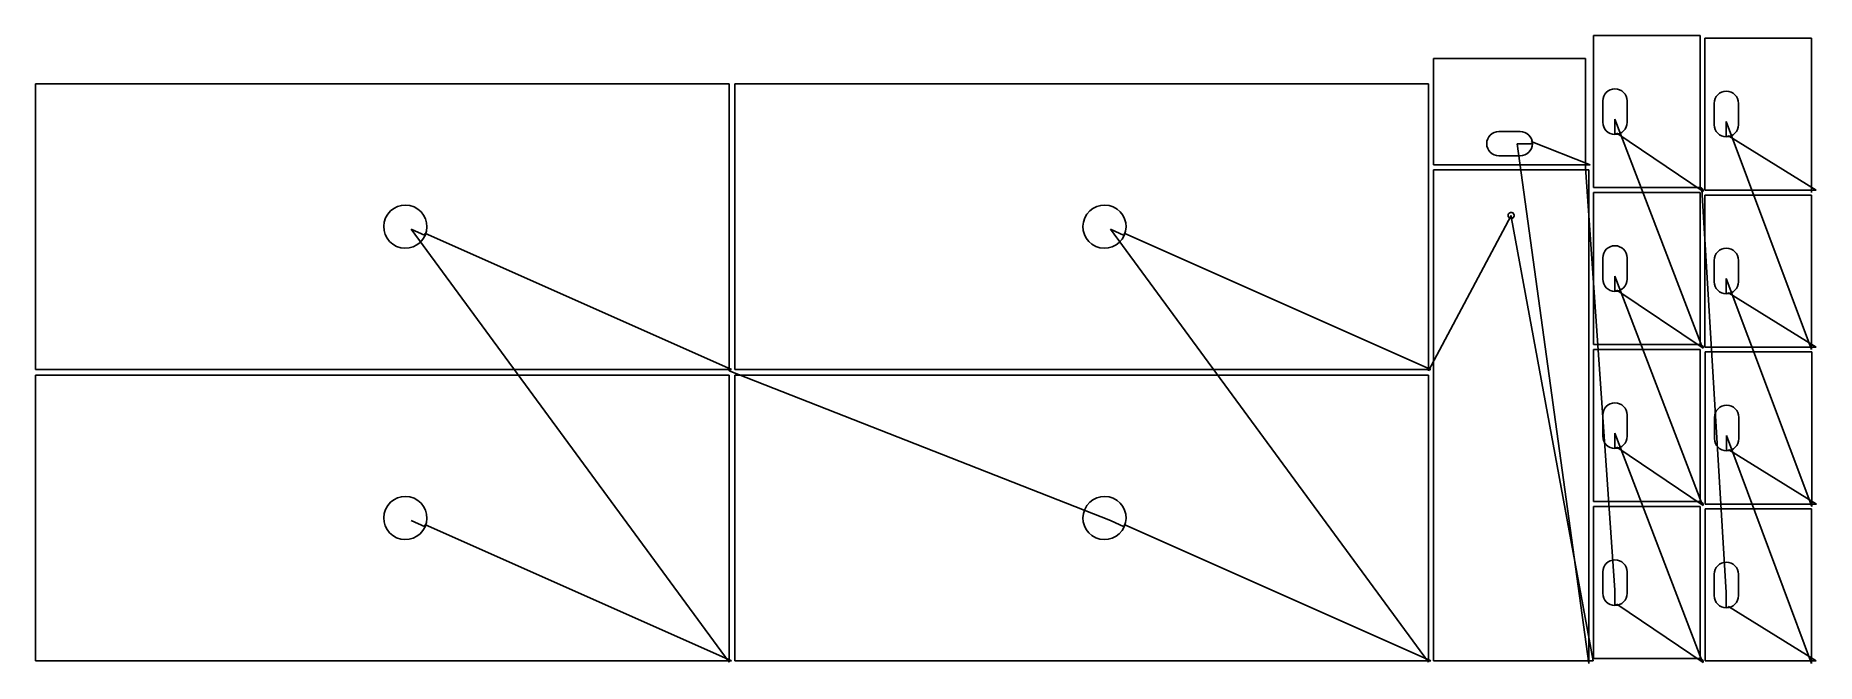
# Model space of a CAD drawing. Header units: metres. Extents: x 10 to 5863, y -2098 to -33.
import ezdxf

# ---------------------------------------------------------------- set-up
doc = ezdxf.new("R2010")
doc.units = ezdxf.units.M

msp = doc.modelspace()

# ---------------------------------------------------------------- linework, layer by layer
at = {"layer": 'TOOL_0'}
for p, q in [((5130.686, -533.42), (5130.686, -33.42)), ((5130.686, -33.42), (5480.686, -33.42)), ((5480.686, -33.42), (5480.686, -533.42)), ((5496.692, -541.388), (5496.692, -41.388)), ((5496.692, -41.388), (5846.692, -41.388)), ((5846.692, -41.388), (5846.692, -541.388)), ((4604.307, -458.921), (4604.307, -108.921)), ((4604.307, -108.921), (5104.307, -108.921)), ((5104.307, -108.921), (5104.307, -458.921)), ((10, -1131.7), (10, -191.7)), ((10, -191.7), (2290, -191.7)), ((2290, -191.7), (2290, -1131.7)), ((2308.069, -1131.701), (2308.069, -191.701)), ((2308.069, -191.701), (4588.069, -191.701)), ((4588.069, -191.701), (4588.069, -1131.701)), ((5160.686, -248.421), (5160.686, -318.421)), ((5240.686, -318.421), (5240.686, -248.421)), ((5526.691, -256.388), (5526.691, -326.388)), ((5606.691, -326.388), (5606.691, -256.388)), ((4889.307, -348.922), (4819.307, -348.922)), ((5486.344, -1055.163), (5200.686, -308.421)), ((5200.686, -308.421), (5200.686, -358.421)), ((5846.692, -1065.652), (5566.691, -316.388)), ((5566.691, -316.388), (5566.691, -366.388)), ((5114.382, -2098.001), (4879.307, -388.922)), ((4879.307, -388.922), (4929.307, -388.922)), ((4925.629, -382.19), (5119.307, -458.921)), ((5207.418, -354.743), (5490.425, -545.692)), ((5573.423, -362.71), (5861.692, -541.388)), ((5104.307, -458.921), (4604.307, -458.921)), ((4819.307, -428.922), (4889.307, -428.922)), ((5119.307, -458.921), (5104.307, -458.921)), ((5104.307, -458.921), (5104.307, -466.921)), ((5104.307, -466.921), (5200.683, -1857.373)), ((4604.382, -2090.001), (4604.382, -475.001)), ((4604.382, -475.001), (5114.382, -475.001)), ((5114.382, -475.001), (5114.382, -2090.001)), ((5480.686, -533.42), (5130.686, -533.42)), ((5130.687, -1049.506), (5130.687, -549.506)), ((5130.687, -549.506), (5480.687, -549.506)), ((5480.686, -533.42), (5486.343, -539.077)), ((5480.687, -549.506), (5480.687, -1049.506)), ((5486.343, -539.077), (5566.795, -1864.999)), ((5846.692, -541.388), (5496.692, -541.388)), ((5496.692, -1057.652), (5496.692, -557.652)), ((5496.692, -557.652), (5846.692, -557.652)), ((5861.692, -541.388), (5846.692, -541.388)), ((5846.692, -541.388), (5846.692, -549.388)), ((5846.692, -557.652), (5846.692, -1057.652)), ((4588.069, -1135.701), (4859.382, -625.001)), ((4859.382, -625.001), (4861.097, -634.853)), ((4861.097, -634.853), (5129.382, -2090.001)), ((2290, -2094), (1244.212, -670.179)), ((1244.212, -670.179), (1289.956, -690.366)), ((1289.309, -682.723), (2297.5, -1131.7)), ((4588.07, -2094.001), (3542.281, -670.18)), ((3542.281, -670.18), (3588.025, -690.367)), ((3587.378, -682.724), (4595.569, -1131.701)), ((5160.686, -764.506), (5160.686, -834.506)), ((5240.686, -834.506), (5240.686, -764.506)), ((5526.692, -772.652), (5526.692, -842.652)), ((5606.692, -842.652), (5606.692, -772.652)), ((5486.343, -1571.765), (5200.686, -824.506)), ((5200.686, -824.506), (5200.686, -874.506)), ((5207.418, -870.828), (5490.425, -1061.778)), ((5847.81, -1581.915), (5566.692, -832.652)), ((5566.692, -832.652), (5566.692, -882.652)), ((5573.424, -878.974), (5861.692, -1057.652)), ((5480.687, -1049.506), (5130.687, -1049.506)), ((5480.687, -1049.506), (5486.344, -1055.163)), ((5130.686, -1566.108), (5130.686, -1066.108)), ((5130.686, -1066.108), (5480.686, -1066.108)), ((5480.686, -1066.108), (5480.686, -1566.108)), ((5846.692, -1057.652), (5496.692, -1057.652)), ((5497.81, -1573.915), (5497.81, -1073.915)), ((5497.81, -1073.915), (5847.81, -1073.915)), ((5861.692, -1057.652), (5846.692, -1057.652)), ((5846.692, -1057.652), (5846.692, -1065.652)), ((5847.81, -1073.915), (5847.81, -1573.915)), ((2290, -1131.7), (10, -1131.7)), ((10, -2090), (10, -1150)), ((10, -1150), (2290, -1150)), ((2297.5, -1131.7), (2290, -1131.7)), ((2290, -1131.7), (2290, -1135.7)), ((2290, -1135.7), (3542.283, -1628.479)), ((2290, -1150), (2290, -2090)), ((4588.069, -1131.701), (2308.069, -1131.701)), ((2308.07, -2090.001), (2308.07, -1150.001)), ((2308.07, -1150.001), (4588.07, -1150.001)), ((4595.569, -1131.701), (4588.069, -1131.701)), ((4588.069, -1131.701), (4588.069, -1135.701)), ((4588.07, -1150.001), (4588.07, -2090.001)), ((5160.685, -1281.109), (5160.685, -1351.109)), ((5240.685, -1351.109), (5240.685, -1281.109)), ((5486.341, -2088.03), (5200.685, -1341.109)), ((5200.685, -1341.109), (5200.685, -1391.109)), ((5527.81, -1288.915), (5527.81, -1358.915)), ((5607.81, -1358.915), (5607.81, -1288.915)), ((5207.417, -1387.431), (5490.424, -1578.38)), ((5846.795, -2097.999), (5567.81, -1348.915)), ((5567.81, -1348.915), (5567.81, -1398.915)), ((5574.542, -1395.237), (5862.81, -1573.915)), ((5480.686, -1566.108), (5130.686, -1566.108)), ((5480.686, -1566.108), (5486.343, -1571.765)), ((5847.81, -1573.915), (5497.81, -1573.915)), ((5862.81, -1573.915), (5847.81, -1573.915)), ((5847.81, -1573.915), (5847.81, -1581.915)), ((1244.212, -1628.478), (1289.956, -1648.665)), ((3542.283, -1628.479), (3588.026, -1648.666)), ((5130.684, -2082.373), (5130.684, -1582.373)), ((5130.684, -1582.373), (5480.684, -1582.373)), ((5480.684, -1582.373), (5480.684, -2082.373)), ((5496.795, -2089.999), (5496.795, -1589.999)), ((5496.795, -1589.999), (5846.795, -1589.999)), ((5846.795, -1589.999), (5846.795, -2089.999)), ((1289.309, -1641.022), (2297.5, -2090)), ((3587.379, -1641.023), (4595.57, -2090.001)), ((5160.683, -1797.373), (5160.683, -1867.373)), ((5240.683, -1867.373), (5240.683, -1797.373)), ((5526.795, -1804.999), (5526.795, -1874.999)), ((5606.795, -1874.999), (5606.795, -1804.999)), ((5200.683, -1857.373), (5200.683, -1907.373)), ((5566.795, -1864.999), (5566.795, -1914.999)), ((5207.415, -1903.695), (5490.422, -2094.645)), ((5573.527, -1911.321), (5861.795, -2089.999)), ((2290, -2090), (10, -2090)), ((2297.5, -2090), (2290, -2090)), ((2290, -2090), (2290, -2094)), ((4588.07, -2090.001), (2308.07, -2090.001)), ((4595.57, -2090.001), (4588.07, -2090.001)), ((4588.07, -2090.001), (4588.07, -2094.001)), ((5114.382, -2090.001), (4604.382, -2090.001)), ((5129.382, -2090.001), (5114.382, -2090.001)), ((5114.382, -2090.001), (5114.382, -2098.001)), ((5480.684, -2082.373), (5130.684, -2082.373)), ((5480.684, -2082.373), (5486.341, -2088.03)), ((5846.795, -2089.999), (5496.795, -2089.999)), ((5861.795, -2089.999), (5846.795, -2089.999)), ((5846.795, -2089.999), (5846.795, -2097.999))]:
    msp.add_line(p, q, dxfattribs=at)
for centre, radius, start, end in [((5200.686, -248.421), 40, 0, 180), ((5566.691, -256.388), 40, 0, 180), ((4819.307, -388.922), 40, 90, 270), ((4889.307, -388.922), 40, 0, 90), ((5200.686, -318.421), 40, 180, 270), ((5200.686, -318.421), 40, 270, 0), ((5566.691, -326.388), 40, 180, 270), ((5566.691, -326.388), 40, 270, 0), ((4889.307, -388.922), 40, 270, 0), ((4921.307, -388.922), 8, 0, 57.2991996), ((5200.686, -350.421), 8, 270, 327.2991996), ((5566.691, -358.388), 8, 270, 327.2991996), ((5480.686, -543.42), 10.001, 346.8683954, 90), ((1225, -661.7), 71, 156.187455, 336.187455), ((1225, -661.7), 71, 336.187455, 156.187455), ((3523.069, -661.701), 71, 156.187455, 336.187455), ((3523.069, -661.701), 71, 336.187455, 156.187455), ((4859.382, -625.001), 10, 99.8748876, 279.8748876), ((4859.382, -625.001), 10, 279.8748876, 99.8748876), ((1282.637, -687.136), 8, 336.1873112, 33.4814818), ((3580.706, -687.137), 8, 336.1873112, 33.4814818), ((5200.686, -764.506), 40, 0, 180), ((5566.692, -772.652), 40, 0, 180), ((5200.686, -834.506), 40, 180, 270), ((5200.686, -834.506), 40, 270, 0), ((5200.686, -866.506), 8, 270, 327.2991996), ((5566.692, -842.652), 40, 180, 270), ((5566.692, -842.652), 40, 270, 0), ((5566.692, -874.652), 8, 270, 327.2991996), ((5480.687, -1059.506), 10, 346.8670937, 90), ((5200.685, -1281.109), 40, 0, 180), ((5567.81, -1288.915), 40, 0, 180), ((5200.685, -1351.109), 40, 180, 270), ((5200.685, -1351.109), 40, 270, 0), ((5200.685, -1383.109), 8, 270, 327.2991996), ((5567.81, -1358.915), 40, 180, 270), ((5567.81, -1358.915), 40, 270, 0), ((5567.81, -1390.915), 8, 270, 327.2991996), ((1225, -1619.999), 71, 336.187455, 156.187455), ((3523.07, -1620), 71, 336.187455, 156.187455), ((5480.686, -1576.108), 10, 346.8670937, 90), ((1225, -1619.999), 71, 156.187455, 336.187455), ((3523.07, -1620), 71, 156.187455, 336.187455), ((1282.637, -1645.435), 8, 336.1873112, 33.4814818), ((3580.707, -1645.436), 8, 336.1873112, 33.4814818), ((5200.683, -1797.373), 40, 0, 180), ((5566.795, -1804.999), 40, 0, 180), ((5200.683, -1867.373), 40, 180, 270), ((5200.683, -1867.373), 40, 270, 0), ((5200.683, -1899.373), 8, 270, 327.2991996), ((5566.795, -1874.999), 40, 180, 270), ((5566.795, -1874.999), 40, 270, 0), ((5566.795, -1906.999), 8, 270, 327.2991996), ((5480.684, -2092.373), 10, 346.8670937, 90)]:
    msp.add_arc(centre, radius, start, end, dxfattribs=at)

doc.saveas('drawing.dxf')
